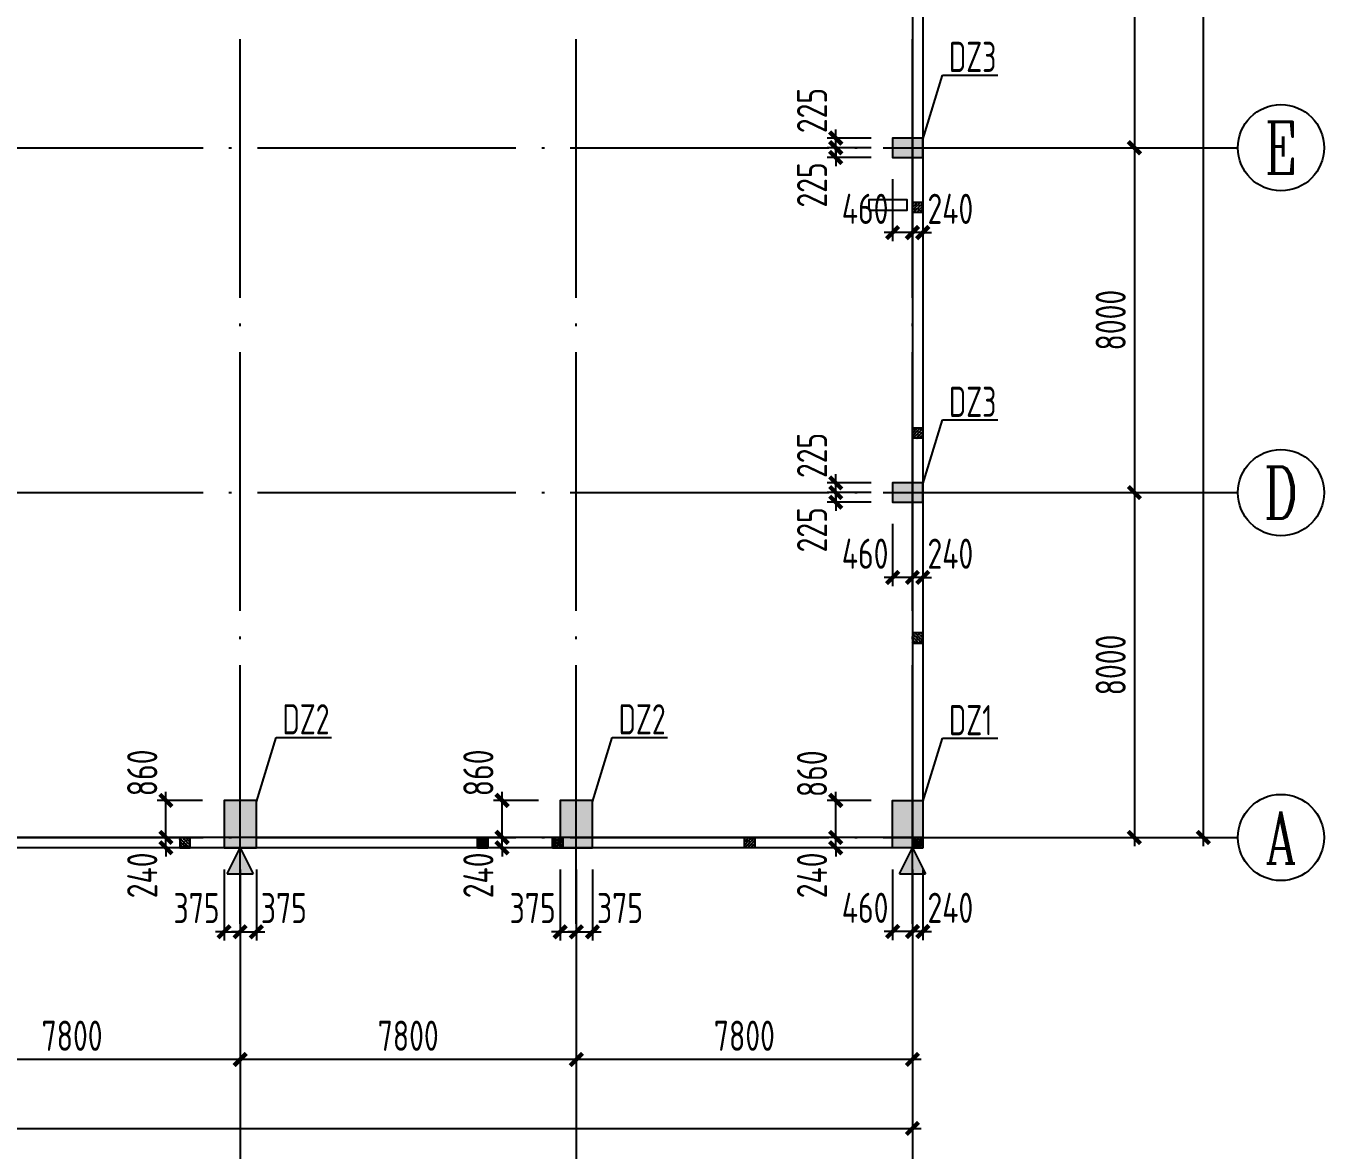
# Model space of a CAD drawing. Extents: x -2746917 to -971774, y -3334247 to -3250358.
# Drawn here: x -2234519 to -2219459, y -3308300 to -3295263 of the extents above; entities that cross this region are included whole.
import ezdxf
from ezdxf.enums import TextEntityAlignment as Align

# ---------------------------------------------------------------- set-up
doc = ezdxf.new("R2010")
doc.units = 0
doc.header["$LTSCALE"] = 1000
doc.header["$MEASUREMENT"] = 0
doc.header["$PDMODE"] = 35
doc.linetypes.add('DOTE', pattern=[2.42, 2, -0.2, 0.02, -0.2])
doc.layers.get('0').update_dxf_attribs({"linetype": 'CONTINUOUS'})
doc.layers.get('Defpoints').update_dxf_attribs({"linetype": 'CONTINUOUS'})
for name, color, linetype in [('AXIS', 253, 'DOTE'), ('BEAM_CON', 4, 'CONTINUOUS'), ('COLU', 7, 'CONTINUOUS'), ('DIM', 3, 'CONTINUOUS'), ('HATCH', 254, 'CONTINUOUS'), ('NUM', 7, 'CONTINUOUS'), ('TEXT', 7, 'CONTINUOUS')]:
    doc.layers.add(name, color=color, linetype=linetype)
doc.styles.add('TSSD_Axis', font='Complex.shx', dxfattribs={"width": 0.7, "bigfont": 'hztxt.shx'})
doc.styles.add('TSSD_Dimension', font='tssdeng.shx', dxfattribs={"width": 0.75, "bigfont": 'Hztxt.shx'})
doc.styles.add('TSSD_Rein', font='Tssdeng.shx', dxfattribs={"width": 0.75, "bigfont": 'hztxt.shx'})
doc.dimstyles.new('TSSD_200_100', dxfattribs={"dimtxt": 350, "dimasz": 100, "dimexe": 100, "dimexo": 250, "dimgap": 100, "dimtad": 1, "dimdec": 0, "dimlfac": 2, "dimzin": 0, "dimdsep": 46, "dimtxsty": 'TSSD_Dimension', "dimblk": 'ARCHTICK', "dimcen": 0, "dimdle": 100, "dimclrt": 7, "dimadec": 0, "dimazin": 0, "dimtfac": 1, "dimtdec": 0, "dimtix": 1, "dimtmove": 2, "dimatfit": 3, "dimfxl": 1, "dimtolj": 1, "dimtzin": 0, "dimarcsym": 0})

# ---------------------------------------------------------------- blocks, each defined once
blk = doc.blocks.new('_ArchTick')
at = {"color": 0, "const_width": 0.5}
blk.add_lwpolyline([(-0.71, -0.71), (0.71, 0.71)], dxfattribs=at)
blk = doc.blocks.new('*D1375')
at = {"layer": 'Defpoints', "color": 0, "ltscale": 1.5}
for p in [(-2232034, -3305675), (-2228134, -3305675), (-2232034, -3307250)]:
    blk.add_point(p, dxfattribs=at)
at = {"layer": 'DIM', "color": 0, "lineweight": -2, "ltscale": 1.5}
for p, q in [((-2232034, -3305925), (-2232034, -3307350)), ((-2228134, -3305925), (-2228134, -3307350)), ((-2228034, -3307250), (-2232134, -3307250))]:
    blk.add_line(p, q, dxfattribs=at)
at = {"layer": 'DIM', "color": 0, "lineweight": -2, "ltscale": 1.5, "xscale": 100, "yscale": 100, "zscale": 100, "rotation": 180}
blk.add_blockref('_ArchTick', (-2232034, -3307250), dxfattribs=at)
at = {"layer": 'DIM', "color": 0, "lineweight": -2, "ltscale": 1.5, "xscale": 100, "yscale": 100, "zscale": 100}
blk.add_blockref('_ArchTick', (-2228134, -3307250), dxfattribs=at)
at = {"layer": 'DIM', "color": 7, "ltscale": 1.5, "insert": (-2230084, -3306975), "char_height": 350, "attachment_point": 5, "style": 'TSSD_Dimension'}
blk.add_mtext('\\A1;7800', dxfattribs=at)
blk = doc.blocks.new('*D1376')
at = {"layer": 'Defpoints', "color": 0, "ltscale": 1.5}
for p in [(-2235934, -3305675), (-2232034, -3305675), (-2235934, -3307250)]:
    blk.add_point(p, dxfattribs=at)
at = {"layer": 'DIM', "color": 0, "lineweight": -2, "ltscale": 1.5}
for p, q in [((-2235934, -3305925), (-2235934, -3307350)), ((-2232034, -3305925), (-2232034, -3307350)), ((-2231934, -3307250), (-2236034, -3307250))]:
    blk.add_line(p, q, dxfattribs=at)
at = {"layer": 'DIM', "color": 0, "lineweight": -2, "ltscale": 1.5, "xscale": 100, "yscale": 100, "zscale": 100, "rotation": 180}
blk.add_blockref('_ArchTick', (-2235934, -3307250), dxfattribs=at)
at = {"layer": 'DIM', "color": 0, "lineweight": -2, "ltscale": 1.5, "xscale": 100, "yscale": 100, "zscale": 100}
blk.add_blockref('_ArchTick', (-2232034, -3307250), dxfattribs=at)
at = {"layer": 'DIM', "color": 7, "ltscale": 1.5, "insert": (-2233984, -3306975), "char_height": 350, "attachment_point": 5, "style": 'TSSD_Dimension'}
blk.add_mtext('\\A1;7800', dxfattribs=at)
blk = doc.blocks.new('*D1385')
at = {"layer": 'Defpoints', "color": 0, "ltscale": 1.5}
for p in [(-2267134, -3305675), (-2224234, -3305675), (-2224234, -3308050)]:
    blk.add_point(p, dxfattribs=at)
at = {"layer": 'DIM', "color": 0, "lineweight": -2, "ltscale": 1.5}
for p, q in [((-2267134, -3305925), (-2267134, -3308150)), ((-2224234, -3305925), (-2224234, -3308150)), ((-2267234, -3308050), (-2224134, -3308050))]:
    blk.add_line(p, q, dxfattribs=at)
at = {"layer": 'DIM', "color": 0, "lineweight": -2, "ltscale": 1.5, "xscale": 100, "yscale": 100, "zscale": 100, "rotation": 180}
blk.add_blockref('_ArchTick', (-2267134, -3308050), dxfattribs=at)
at = {"layer": 'DIM', "color": 0, "lineweight": -2, "ltscale": 1.5, "xscale": 100, "yscale": 100, "zscale": 100}
blk.add_blockref('_ArchTick', (-2224234, -3308050), dxfattribs=at)
at = {"layer": 'DIM', "color": 7, "ltscale": 1.5, "insert": (-2245684, -3307775), "char_height": 350, "attachment_point": 5, "style": 'TSSD_Dimension'}
blk.add_mtext('\\A1;85800', dxfattribs=at)
blk = doc.blocks.new('*D1408')
at = {"layer": 'Defpoints', "color": 0, "ltscale": 1.5}
for p in [(-2223234, -3292675), (-2223234, -3296675), (-2221659, -3296675)]:
    blk.add_point(p, dxfattribs=at)
at = {"layer": 'DIM', "color": 0, "lineweight": -2, "ltscale": 1.5}
for p, q in [((-2221659, -3292575), (-2221659, -3296775)), ((-2222984, -3292675), (-2221559, -3292675)), ((-2222984, -3296675), (-2221559, -3296675))]:
    blk.add_line(p, q, dxfattribs=at)
at = {"layer": 'DIM', "color": 0, "lineweight": -2, "ltscale": 1.5, "xscale": 100, "yscale": 100, "zscale": 100}
for p, rotation in [((-2221659, -3292675), 90), ((-2221659, -3296675), 270)]:
    blk.add_blockref('_ArchTick', p, dxfattribs=dict(at, rotation=rotation))
at = {"layer": 'DIM', "color": 7, "ltscale": 1.5, "insert": (-2221934, -3294675), "char_height": 350, "attachment_point": 5, "rotation": 90, "style": 'TSSD_Dimension'}
blk.add_mtext('\\A1;8000', dxfattribs=at)
blk = doc.blocks.new('*D1409')
at = {"layer": 'Defpoints', "color": 0, "ltscale": 1.5}
for p in [(-2223234, -3296675), (-2223234, -3300675), (-2221659, -3300675)]:
    blk.add_point(p, dxfattribs=at)
at = {"layer": 'DIM', "color": 0, "lineweight": -2, "ltscale": 1.5}
for p, q in [((-2222984, -3296675), (-2221559, -3296675)), ((-2221659, -3296575), (-2221659, -3300775)), ((-2222984, -3300675), (-2221559, -3300675))]:
    blk.add_line(p, q, dxfattribs=at)
at = {"layer": 'DIM', "color": 0, "lineweight": -2, "ltscale": 1.5, "xscale": 100, "yscale": 100, "zscale": 100}
for p, rotation in [((-2221659, -3296675), 90), ((-2221659, -3300675), 270)]:
    blk.add_blockref('_ArchTick', p, dxfattribs=dict(at, rotation=rotation))
at = {"layer": 'DIM', "color": 7, "ltscale": 1.5, "insert": (-2221934, -3298675), "char_height": 350, "attachment_point": 5, "rotation": 90, "style": 'TSSD_Dimension'}
blk.add_mtext('\\A1;8000', dxfattribs=at)
blk = doc.blocks.new('*D1410')
at = {"layer": 'Defpoints', "color": 0, "ltscale": 1.5}
for p in [(-2223234, -3300675), (-2223234, -3304675), (-2221659, -3304675)]:
    blk.add_point(p, dxfattribs=at)
at = {"layer": 'DIM', "color": 0, "lineweight": -2, "ltscale": 1.5}
for p, q in [((-2221659, -3300575), (-2221659, -3304775)), ((-2222984, -3300675), (-2221559, -3300675)), ((-2222984, -3304675), (-2221559, -3304675))]:
    blk.add_line(p, q, dxfattribs=at)
at = {"layer": 'DIM', "color": 0, "lineweight": -2, "ltscale": 1.5, "xscale": 100, "yscale": 100, "zscale": 100}
for p, rotation in [((-2221659, -3300675), 90), ((-2221659, -3304675), 270)]:
    blk.add_blockref('_ArchTick', p, dxfattribs=dict(at, rotation=rotation))
at = {"layer": 'DIM', "color": 7, "ltscale": 1.5, "insert": (-2221934, -3302675), "char_height": 350, "attachment_point": 5, "rotation": 90, "style": 'TSSD_Dimension'}
blk.add_mtext('\\A1;8000', dxfattribs=at)
blk = doc.blocks.new('*D1411')
at = {"layer": 'Defpoints', "color": 0, "ltscale": 1.5}
for p in [(-2223234, -3280675), (-2220859, -3280675), (-2223234, -3304675)]:
    blk.add_point(p, dxfattribs=at)
at = {"layer": 'DIM', "color": 0, "lineweight": -2, "ltscale": 1.5}
for p, q in [((-2220859, -3304775), (-2220859, -3280575)), ((-2222984, -3280675), (-2220759, -3280675)), ((-2222984, -3304675), (-2220759, -3304675))]:
    blk.add_line(p, q, dxfattribs=at)
at = {"layer": 'DIM', "color": 0, "lineweight": -2, "ltscale": 1.5, "xscale": 100, "yscale": 100, "zscale": 100}
for p, rotation in [((-2220859, -3280675), 90), ((-2220859, -3304675), 270)]:
    blk.add_blockref('_ArchTick', p, dxfattribs=dict(at, rotation=rotation))
at = {"layer": 'DIM', "color": 7, "ltscale": 1.5, "insert": (-2221134, -3292675), "char_height": 350, "attachment_point": 5, "rotation": 90, "style": 'TSSD_Dimension'}
blk.add_mtext('\\A1;48000', dxfattribs=at)
blk = doc.blocks.new('*D1412')
at = {"layer": 'Defpoints', "color": 0, "ltscale": 1.5}
for p in [(-2228134, -3305675), (-2224234, -3305675), (-2228134, -3307250)]:
    blk.add_point(p, dxfattribs=at)
at = {"layer": 'DIM', "color": 0, "lineweight": -2, "ltscale": 1.5}
for p, q in [((-2228134, -3305925), (-2228134, -3307350)), ((-2224234, -3305925), (-2224234, -3307350)), ((-2224134, -3307250), (-2228234, -3307250))]:
    blk.add_line(p, q, dxfattribs=at)
at = {"layer": 'DIM', "color": 0, "lineweight": -2, "ltscale": 1.5, "xscale": 100, "yscale": 100, "zscale": 100, "rotation": 180}
blk.add_blockref('_ArchTick', (-2228134, -3307250), dxfattribs=at)
at = {"layer": 'DIM', "color": 0, "lineweight": -2, "ltscale": 1.5, "xscale": 100, "yscale": 100, "zscale": 100}
blk.add_blockref('_ArchTick', (-2224234, -3307250), dxfattribs=at)
at = {"layer": 'DIM', "color": 7, "ltscale": 1.5, "insert": (-2226184, -3306975), "char_height": 350, "attachment_point": 5, "style": 'TSSD_Dimension'}
blk.add_mtext('\\A1;7800', dxfattribs=at)
blk = doc.blocks.new('*D1712')
at = {"layer": 'Defpoints', "color": 0, "ltscale": 1.5}
for p in [(-2232221, -3304795), (-2232034, -3304795), (-2232034, -3305769)]:
    blk.add_point(p, dxfattribs=at)
at = {"layer": 'DIM', "color": 0, "lineweight": -2, "ltscale": 1.5}
for p, q in [((-2232221, -3305045), (-2232221, -3305869)), ((-2232034, -3305045), (-2232034, -3305869)), ((-2232221, -3305769), (-2232321, -3305769)), ((-2232221, -3305769), (-2232034, -3305769)), ((-2232034, -3305769), (-2231934, -3305769))]:
    blk.add_line(p, q, dxfattribs=at)
at = {"layer": 'DIM', "color": 0, "lineweight": -2, "ltscale": 1.5, "xscale": 100, "yscale": 100, "zscale": 100}
blk.add_blockref('_ArchTick', (-2232221, -3305769), dxfattribs=at)
at = {"layer": 'DIM', "color": 0, "lineweight": -2, "ltscale": 1.5, "xscale": 100, "yscale": 100, "zscale": 100, "rotation": 180}
blk.add_blockref('_ArchTick', (-2232034, -3305769), dxfattribs=at)
at = {"layer": 'DIM', "color": 7, "ltscale": 1.5, "insert": (-2232540, -3305494), "char_height": 350, "attachment_point": 5, "style": 'TSSD_Dimension'}
blk.add_mtext('\\A1;375', dxfattribs=at)
blk = doc.blocks.new('*D1713')
at = {"layer": 'Defpoints', "color": 0, "ltscale": 1.5}
for p in [(-2232034, -3304795), (-2231846, -3304795), (-2231846, -3305769)]:
    blk.add_point(p, dxfattribs=at)
at = {"layer": 'DIM', "color": 0, "lineweight": -2, "ltscale": 1.5}
for p, q in [((-2232034, -3305045), (-2232034, -3305869)), ((-2231846, -3305045), (-2231846, -3305869)), ((-2232034, -3305769), (-2232134, -3305769)), ((-2232034, -3305769), (-2231846, -3305769)), ((-2231846, -3305769), (-2231746, -3305769))]:
    blk.add_line(p, q, dxfattribs=at)
at = {"layer": 'DIM', "color": 0, "lineweight": -2, "ltscale": 1.5, "xscale": 100, "yscale": 100, "zscale": 100}
blk.add_blockref('_ArchTick', (-2232034, -3305769), dxfattribs=at)
at = {"layer": 'DIM', "color": 0, "lineweight": -2, "ltscale": 1.5, "xscale": 100, "yscale": 100, "zscale": 100, "rotation": 180}
blk.add_blockref('_ArchTick', (-2231846, -3305769), dxfattribs=at)
at = {"layer": 'DIM', "color": 7, "ltscale": 1.5, "insert": (-2231527, -3305494), "char_height": 350, "attachment_point": 5, "style": 'TSSD_Dimension'}
blk.add_mtext('\\A1;375', dxfattribs=at)
blk = doc.blocks.new('*D1714')
at = {"layer": 'Defpoints', "color": 0, "ltscale": 1.5}
for p in [(-2232895, -3304675), (-2232221, -3304675), (-2232221, -3304795)]:
    blk.add_point(p, dxfattribs=at)
at = {"layer": 'DIM', "color": 0, "lineweight": -2, "ltscale": 1.5}
for p, q in [((-2232471, -3304675), (-2232995, -3304675)), ((-2232895, -3304675), (-2232895, -3304575)), ((-2232895, -3304795), (-2232895, -3304675)), ((-2232471, -3304795), (-2232995, -3304795)), ((-2232895, -3304795), (-2232895, -3304895))]:
    blk.add_line(p, q, dxfattribs=at)
at = {"layer": 'DIM', "color": 0, "lineweight": -2, "ltscale": 1.5, "xscale": 100, "yscale": 100, "zscale": 100}
for p, rotation in [((-2232895, -3304675), 270), ((-2232895, -3304795), 90)]:
    blk.add_blockref('_ArchTick', p, dxfattribs=dict(at, rotation=rotation))
at = {"layer": 'DIM', "color": 7, "ltscale": 1.5, "insert": (-2233170, -3305115), "char_height": 350, "attachment_point": 5, "rotation": 90, "style": 'TSSD_Dimension'}
blk.add_mtext('\\A1;240', dxfattribs=at)
blk = doc.blocks.new('*D1715')
at = {"layer": 'Defpoints', "color": 0, "ltscale": 1.5}
for p in [(-2232895, -3304245), (-2232221, -3304245), (-2232221, -3304675)]:
    blk.add_point(p, dxfattribs=at)
at = {"layer": 'DIM', "color": 0, "lineweight": -2, "ltscale": 1.5}
for p, q in [((-2232895, -3304775), (-2232895, -3304145)), ((-2232471, -3304245), (-2232995, -3304245)), ((-2232471, -3304675), (-2232995, -3304675))]:
    blk.add_line(p, q, dxfattribs=at)
at = {"layer": 'DIM', "color": 0, "lineweight": -2, "ltscale": 1.5, "xscale": 100, "yscale": 100, "zscale": 100}
for p, rotation in [((-2232895, -3304245), 90), ((-2232895, -3304675), 270)]:
    blk.add_blockref('_ArchTick', p, dxfattribs=dict(at, rotation=rotation))
at = {"layer": 'DIM', "color": 7, "ltscale": 1.5, "insert": (-2233170, -3303926), "char_height": 350, "attachment_point": 5, "rotation": 90, "style": 'TSSD_Dimension'}
blk.add_mtext('\\A1;860', dxfattribs=at)
blk = doc.blocks.new('*D1722')
at = {"layer": 'Defpoints', "color": 0, "ltscale": 1.5}
for p in [(-2228321, -3304795), (-2228134, -3304795), (-2228134, -3305769)]:
    blk.add_point(p, dxfattribs=at)
at = {"layer": 'DIM', "color": 0, "lineweight": -2, "ltscale": 1.5}
for p, q in [((-2228321, -3305045), (-2228321, -3305869)), ((-2228134, -3305045), (-2228134, -3305869)), ((-2228321, -3305769), (-2228421, -3305769)), ((-2228321, -3305769), (-2228134, -3305769)), ((-2228134, -3305769), (-2228034, -3305769))]:
    blk.add_line(p, q, dxfattribs=at)
at = {"layer": 'DIM', "color": 0, "lineweight": -2, "ltscale": 1.5, "xscale": 100, "yscale": 100, "zscale": 100}
blk.add_blockref('_ArchTick', (-2228321, -3305769), dxfattribs=at)
at = {"layer": 'DIM', "color": 0, "lineweight": -2, "ltscale": 1.5, "xscale": 100, "yscale": 100, "zscale": 100, "rotation": 180}
blk.add_blockref('_ArchTick', (-2228134, -3305769), dxfattribs=at)
at = {"layer": 'DIM', "color": 7, "ltscale": 1.5, "insert": (-2228640, -3305494), "char_height": 350, "attachment_point": 5, "style": 'TSSD_Dimension'}
blk.add_mtext('\\A1;375', dxfattribs=at)
blk = doc.blocks.new('*D1723')
at = {"layer": 'Defpoints', "color": 0, "ltscale": 1.5}
for p in [(-2228134, -3304795), (-2227946, -3304795), (-2227946, -3305769)]:
    blk.add_point(p, dxfattribs=at)
at = {"layer": 'DIM', "color": 0, "lineweight": -2, "ltscale": 1.5}
for p, q in [((-2228134, -3305045), (-2228134, -3305869)), ((-2227946, -3305045), (-2227946, -3305869)), ((-2228134, -3305769), (-2228234, -3305769)), ((-2228134, -3305769), (-2227946, -3305769)), ((-2227946, -3305769), (-2227846, -3305769))]:
    blk.add_line(p, q, dxfattribs=at)
at = {"layer": 'DIM', "color": 0, "lineweight": -2, "ltscale": 1.5, "xscale": 100, "yscale": 100, "zscale": 100}
blk.add_blockref('_ArchTick', (-2228134, -3305769), dxfattribs=at)
at = {"layer": 'DIM', "color": 0, "lineweight": -2, "ltscale": 1.5, "xscale": 100, "yscale": 100, "zscale": 100, "rotation": 180}
blk.add_blockref('_ArchTick', (-2227946, -3305769), dxfattribs=at)
at = {"layer": 'DIM', "color": 7, "ltscale": 1.5, "insert": (-2227627, -3305494), "char_height": 350, "attachment_point": 5, "style": 'TSSD_Dimension'}
blk.add_mtext('\\A1;375', dxfattribs=at)
blk = doc.blocks.new('*D1724')
at = {"layer": 'Defpoints', "color": 0, "ltscale": 1.5}
for p in [(-2228995, -3304675), (-2228321, -3304675), (-2228321, -3304795)]:
    blk.add_point(p, dxfattribs=at)
at = {"layer": 'DIM', "color": 0, "lineweight": -2, "ltscale": 1.5}
for p, q in [((-2228571, -3304675), (-2229095, -3304675)), ((-2228995, -3304675), (-2228995, -3304575)), ((-2228995, -3304795), (-2228995, -3304675)), ((-2228571, -3304795), (-2229095, -3304795)), ((-2228995, -3304795), (-2228995, -3304895))]:
    blk.add_line(p, q, dxfattribs=at)
at = {"layer": 'DIM', "color": 0, "lineweight": -2, "ltscale": 1.5, "xscale": 100, "yscale": 100, "zscale": 100}
for p, rotation in [((-2228995, -3304675), 270), ((-2228995, -3304795), 90)]:
    blk.add_blockref('_ArchTick', p, dxfattribs=dict(at, rotation=rotation))
at = {"layer": 'DIM', "color": 7, "ltscale": 1.5, "insert": (-2229270, -3305115), "char_height": 350, "attachment_point": 5, "rotation": 90, "style": 'TSSD_Dimension'}
blk.add_mtext('\\A1;240', dxfattribs=at)
blk = doc.blocks.new('*D1725')
at = {"layer": 'Defpoints', "color": 0, "ltscale": 1.5}
for p in [(-2228995, -3304245), (-2228321, -3304245), (-2228321, -3304675)]:
    blk.add_point(p, dxfattribs=at)
at = {"layer": 'DIM', "color": 0, "lineweight": -2, "ltscale": 1.5}
for p, q in [((-2228995, -3304775), (-2228995, -3304145)), ((-2228571, -3304245), (-2229095, -3304245)), ((-2228571, -3304675), (-2229095, -3304675))]:
    blk.add_line(p, q, dxfattribs=at)
at = {"layer": 'DIM', "color": 0, "lineweight": -2, "ltscale": 1.5, "xscale": 100, "yscale": 100, "zscale": 100}
for p, rotation in [((-2228995, -3304245), 90), ((-2228995, -3304675), 270)]:
    blk.add_blockref('_ArchTick', p, dxfattribs=dict(at, rotation=rotation))
at = {"layer": 'DIM', "color": 7, "ltscale": 1.5, "insert": (-2229270, -3303926), "char_height": 350, "attachment_point": 5, "rotation": 90, "style": 'TSSD_Dimension'}
blk.add_mtext('\\A1;860', dxfattribs=at)
blk = doc.blocks.new('*D1726')
at = {"layer": 'Defpoints', "color": 0, "ltscale": 1.5}
for p in [(-2224234, -3304795), (-2224114, -3304795), (-2224234, -3305766)]:
    blk.add_point(p, dxfattribs=at)
at = {"layer": 'DIM', "color": 0, "lineweight": -2, "ltscale": 1.5}
for p, q in [((-2224234, -3305045), (-2224234, -3305866)), ((-2224114, -3305045), (-2224114, -3305866)), ((-2224234, -3305766), (-2224334, -3305766)), ((-2224114, -3305766), (-2224234, -3305766)), ((-2224114, -3305766), (-2224014, -3305766))]:
    blk.add_line(p, q, dxfattribs=at)
at = {"layer": 'DIM', "color": 0, "lineweight": -2, "ltscale": 1.5, "xscale": 100, "yscale": 100, "zscale": 100}
blk.add_blockref('_ArchTick', (-2224234, -3305766), dxfattribs=at)
at = {"layer": 'DIM', "color": 0, "lineweight": -2, "ltscale": 1.5, "xscale": 100, "yscale": 100, "zscale": 100, "rotation": 180}
blk.add_blockref('_ArchTick', (-2224114, -3305766), dxfattribs=at)
at = {"layer": 'DIM', "color": 7, "ltscale": 1.5, "insert": (-2223794, -3305491), "char_height": 350, "attachment_point": 5, "style": 'TSSD_Dimension'}
blk.add_mtext('\\A1;240', dxfattribs=at)
blk = doc.blocks.new('*D1727')
at = {"layer": 'Defpoints', "color": 0, "ltscale": 1.5}
for p in [(-2224464, -3304795), (-2224234, -3304795), (-2224464, -3305766)]:
    blk.add_point(p, dxfattribs=at)
at = {"layer": 'DIM', "color": 0, "lineweight": -2, "ltscale": 1.5}
for p, q in [((-2224464, -3305045), (-2224464, -3305866)), ((-2224234, -3305045), (-2224234, -3305866)), ((-2224134, -3305766), (-2224564, -3305766))]:
    blk.add_line(p, q, dxfattribs=at)
at = {"layer": 'DIM', "color": 0, "lineweight": -2, "ltscale": 1.5, "xscale": 100, "yscale": 100, "zscale": 100, "rotation": 180}
blk.add_blockref('_ArchTick', (-2224464, -3305766), dxfattribs=at)
at = {"layer": 'DIM', "color": 0, "lineweight": -2, "ltscale": 1.5, "xscale": 100, "yscale": 100, "zscale": 100}
blk.add_blockref('_ArchTick', (-2224234, -3305766), dxfattribs=at)
at = {"layer": 'DIM', "color": 7, "ltscale": 1.5, "insert": (-2224783, -3305491), "char_height": 350, "attachment_point": 5, "style": 'TSSD_Dimension'}
blk.add_mtext('\\A1;460', dxfattribs=at)
blk = doc.blocks.new('*D1728')
at = {"layer": 'Defpoints', "color": 0, "ltscale": 1.5}
for p in [(-2225124, -3304675), (-2224464, -3304675), (-2224464, -3304795)]:
    blk.add_point(p, dxfattribs=at)
at = {"layer": 'DIM', "color": 0, "lineweight": -2, "ltscale": 1.5}
for p, q in [((-2224714, -3304675), (-2225224, -3304675)), ((-2225124, -3304675), (-2225124, -3304575)), ((-2225124, -3304795), (-2225124, -3304675)), ((-2224714, -3304795), (-2225224, -3304795)), ((-2225124, -3304795), (-2225124, -3304895))]:
    blk.add_line(p, q, dxfattribs=at)
at = {"layer": 'DIM', "color": 0, "lineweight": -2, "ltscale": 1.5, "xscale": 100, "yscale": 100, "zscale": 100}
for p, rotation in [((-2225124, -3304675), 270), ((-2225124, -3304795), 90)]:
    blk.add_blockref('_ArchTick', p, dxfattribs=dict(at, rotation=rotation))
at = {"layer": 'DIM', "color": 7, "ltscale": 1.5, "insert": (-2225399, -3305115), "char_height": 350, "attachment_point": 5, "rotation": 90, "style": 'TSSD_Dimension'}
blk.add_mtext('\\A1;240', dxfattribs=at)
blk = doc.blocks.new('*D1729')
at = {"layer": 'Defpoints', "color": 0, "ltscale": 1.5}
for p in [(-2225124, -3304245), (-2224464, -3304245), (-2224464, -3304675)]:
    blk.add_point(p, dxfattribs=at)
at = {"layer": 'DIM', "color": 0, "lineweight": -2, "ltscale": 1.5}
for p, q in [((-2225124, -3304775), (-2225124, -3304145)), ((-2224714, -3304245), (-2225224, -3304245)), ((-2224714, -3304675), (-2225224, -3304675))]:
    blk.add_line(p, q, dxfattribs=at)
at = {"layer": 'DIM', "color": 0, "lineweight": -2, "ltscale": 1.5, "xscale": 100, "yscale": 100, "zscale": 100}
for p, rotation in [((-2225124, -3304245), 90), ((-2225124, -3304675), 270)]:
    blk.add_blockref('_ArchTick', p, dxfattribs=dict(at, rotation=rotation))
at = {"layer": 'DIM', "color": 7, "ltscale": 1.5, "insert": (-2225399, -3303936), "char_height": 350, "attachment_point": 5, "rotation": 90, "style": 'TSSD_Dimension'}
blk.add_mtext('\\A1;860', dxfattribs=at)
blk = doc.blocks.new('*D1730')
at = {"layer": 'Defpoints', "color": 0, "ltscale": 1.5}
for p in [(-2225124, -3300675), (-2224464, -3300675), (-2224464, -3300788)]:
    blk.add_point(p, dxfattribs=at)
at = {"layer": 'DIM', "color": 0, "lineweight": -2, "ltscale": 1.5}
for p, q in [((-2225124, -3300675), (-2225124, -3300575)), ((-2224714, -3300675), (-2225224, -3300675)), ((-2225124, -3300788), (-2225124, -3300675)), ((-2224714, -3300788), (-2225224, -3300788)), ((-2225124, -3300788), (-2225124, -3300888))]:
    blk.add_line(p, q, dxfattribs=at)
at = {"layer": 'DIM', "color": 0, "lineweight": -2, "ltscale": 1.5, "xscale": 100, "yscale": 100, "zscale": 100}
for p, rotation in [((-2225124, -3300675), 270), ((-2225124, -3300788), 90)]:
    blk.add_blockref('_ArchTick', p, dxfattribs=dict(at, rotation=rotation))
at = {"layer": 'DIM', "color": 7, "ltscale": 1.5, "insert": (-2225399, -3301107), "char_height": 350, "attachment_point": 5, "rotation": 90, "style": 'TSSD_Dimension'}
blk.add_mtext('\\A1;225', dxfattribs=at)
blk = doc.blocks.new('*D1731')
at = {"layer": 'Defpoints', "color": 0, "ltscale": 1.5}
for p in [(-2225124, -3300563), (-2224464, -3300563), (-2224464, -3300675)]:
    blk.add_point(p, dxfattribs=at)
at = {"layer": 'DIM', "color": 0, "lineweight": -2, "ltscale": 1.5}
for p, q in [((-2225124, -3300563), (-2225124, -3300463)), ((-2224714, -3300563), (-2225224, -3300563)), ((-2225124, -3300675), (-2225124, -3300563)), ((-2224714, -3300675), (-2225224, -3300675)), ((-2225124, -3300675), (-2225124, -3300775))]:
    blk.add_line(p, q, dxfattribs=at)
at = {"layer": 'DIM', "color": 0, "lineweight": -2, "ltscale": 1.5, "xscale": 100, "yscale": 100, "zscale": 100}
for p, rotation in [((-2225124, -3300563), 270), ((-2225124, -3300675), 90)]:
    blk.add_blockref('_ArchTick', p, dxfattribs=dict(at, rotation=rotation))
at = {"layer": 'DIM', "color": 7, "ltscale": 1.5, "insert": (-2225399, -3300244), "char_height": 350, "attachment_point": 5, "rotation": 90, "style": 'TSSD_Dimension'}
blk.add_mtext('\\A1;225', dxfattribs=at)
blk = doc.blocks.new('*D1732')
at = {"layer": 'Defpoints', "color": 0, "ltscale": 1.5}
for p in [(-2224234, -3300788), (-2224114, -3300788), (-2224234, -3301659)]:
    blk.add_point(p, dxfattribs=at)
at = {"layer": 'DIM', "color": 0, "lineweight": -2, "ltscale": 1.5}
for p, q in [((-2224234, -3301038), (-2224234, -3301759)), ((-2224114, -3301038), (-2224114, -3301759)), ((-2224234, -3301659), (-2224334, -3301659)), ((-2224114, -3301659), (-2224234, -3301659)), ((-2224114, -3301659), (-2224014, -3301659))]:
    blk.add_line(p, q, dxfattribs=at)
at = {"layer": 'DIM', "color": 0, "lineweight": -2, "ltscale": 1.5, "xscale": 100, "yscale": 100, "zscale": 100}
blk.add_blockref('_ArchTick', (-2224234, -3301659), dxfattribs=at)
at = {"layer": 'DIM', "color": 0, "lineweight": -2, "ltscale": 1.5, "xscale": 100, "yscale": 100, "zscale": 100, "rotation": 180}
blk.add_blockref('_ArchTick', (-2224114, -3301659), dxfattribs=at)
at = {"layer": 'DIM', "color": 7, "ltscale": 1.5, "insert": (-2223794, -3301384), "char_height": 350, "attachment_point": 5, "style": 'TSSD_Dimension'}
blk.add_mtext('\\A1;240', dxfattribs=at)
blk = doc.blocks.new('*D1733')
at = {"layer": 'Defpoints', "color": 0, "ltscale": 1.5}
for p in [(-2224464, -3300788), (-2224234, -3300788), (-2224464, -3301659)]:
    blk.add_point(p, dxfattribs=at)
at = {"layer": 'DIM', "color": 0, "lineweight": -2, "ltscale": 1.5}
for p, q in [((-2224464, -3301038), (-2224464, -3301759)), ((-2224234, -3301038), (-2224234, -3301759)), ((-2224134, -3301659), (-2224564, -3301659))]:
    blk.add_line(p, q, dxfattribs=at)
at = {"layer": 'DIM', "color": 0, "lineweight": -2, "ltscale": 1.5, "xscale": 100, "yscale": 100, "zscale": 100, "rotation": 180}
blk.add_blockref('_ArchTick', (-2224464, -3301659), dxfattribs=at)
at = {"layer": 'DIM', "color": 0, "lineweight": -2, "ltscale": 1.5, "xscale": 100, "yscale": 100, "zscale": 100}
blk.add_blockref('_ArchTick', (-2224234, -3301659), dxfattribs=at)
at = {"layer": 'DIM', "color": 7, "ltscale": 1.5, "insert": (-2224783, -3301384), "char_height": 350, "attachment_point": 5, "style": 'TSSD_Dimension'}
blk.add_mtext('\\A1;460', dxfattribs=at)
blk = doc.blocks.new('*D1734')
at = {"layer": 'Defpoints', "color": 0, "ltscale": 1.5}
for p in [(-2225124, -3296675), (-2224464, -3296675), (-2224464, -3296788)]:
    blk.add_point(p, dxfattribs=at)
at = {"layer": 'DIM', "color": 0, "lineweight": -2, "ltscale": 1.5}
for p, q in [((-2224714, -3296675), (-2225224, -3296675)), ((-2225124, -3296675), (-2225124, -3296575)), ((-2225124, -3296788), (-2225124, -3296675)), ((-2224714, -3296788), (-2225224, -3296788)), ((-2225124, -3296788), (-2225124, -3296888))]:
    blk.add_line(p, q, dxfattribs=at)
at = {"layer": 'DIM', "color": 0, "lineweight": -2, "ltscale": 1.5, "xscale": 100, "yscale": 100, "zscale": 100}
for p, rotation in [((-2225124, -3296675), 270), ((-2225124, -3296788), 90)]:
    blk.add_blockref('_ArchTick', p, dxfattribs=dict(at, rotation=rotation))
at = {"layer": 'DIM', "color": 7, "ltscale": 1.5, "insert": (-2225399, -3297107), "char_height": 350, "attachment_point": 5, "rotation": 90, "style": 'TSSD_Dimension'}
blk.add_mtext('\\A1;225', dxfattribs=at)
blk = doc.blocks.new('*D1735')
at = {"layer": 'Defpoints', "color": 0, "ltscale": 1.5}
for p in [(-2225124, -3296563), (-2224464, -3296563), (-2224464, -3296675)]:
    blk.add_point(p, dxfattribs=at)
at = {"layer": 'DIM', "color": 0, "lineweight": -2, "ltscale": 1.5}
for p, q in [((-2225124, -3296563), (-2225124, -3296463)), ((-2224714, -3296563), (-2225224, -3296563)), ((-2224714, -3296675), (-2225224, -3296675)), ((-2225124, -3296675), (-2225124, -3296563)), ((-2225124, -3296675), (-2225124, -3296775))]:
    blk.add_line(p, q, dxfattribs=at)
at = {"layer": 'DIM', "color": 0, "lineweight": -2, "ltscale": 1.5, "xscale": 100, "yscale": 100, "zscale": 100}
for p, rotation in [((-2225124, -3296563), 270), ((-2225124, -3296675), 90)]:
    blk.add_blockref('_ArchTick', p, dxfattribs=dict(at, rotation=rotation))
at = {"layer": 'DIM', "color": 7, "ltscale": 1.5, "insert": (-2225399, -3296244), "char_height": 350, "attachment_point": 5, "rotation": 90, "style": 'TSSD_Dimension'}
blk.add_mtext('\\A1;225', dxfattribs=at)
blk = doc.blocks.new('*D1736')
at = {"layer": 'Defpoints', "color": 0, "ltscale": 1.5}
for p in [(-2224234, -3296788), (-2224114, -3296788), (-2224234, -3297659)]:
    blk.add_point(p, dxfattribs=at)
at = {"layer": 'DIM', "color": 0, "lineweight": -2, "ltscale": 1.5}
for p, q in [((-2224234, -3297038), (-2224234, -3297759)), ((-2224114, -3297038), (-2224114, -3297759)), ((-2224234, -3297659), (-2224334, -3297659)), ((-2224114, -3297659), (-2224234, -3297659)), ((-2224114, -3297659), (-2224014, -3297659))]:
    blk.add_line(p, q, dxfattribs=at)
at = {"layer": 'DIM', "color": 0, "lineweight": -2, "ltscale": 1.5, "xscale": 100, "yscale": 100, "zscale": 100}
blk.add_blockref('_ArchTick', (-2224234, -3297659), dxfattribs=at)
at = {"layer": 'DIM', "color": 0, "lineweight": -2, "ltscale": 1.5, "xscale": 100, "yscale": 100, "zscale": 100, "rotation": 180}
blk.add_blockref('_ArchTick', (-2224114, -3297659), dxfattribs=at)
at = {"layer": 'DIM', "color": 7, "ltscale": 1.5, "insert": (-2223794, -3297384), "char_height": 350, "attachment_point": 5, "style": 'TSSD_Dimension'}
blk.add_mtext('\\A1;240', dxfattribs=at)
blk = doc.blocks.new('*D1737')
at = {"layer": 'Defpoints', "color": 0, "ltscale": 1.5}
for p in [(-2224464, -3296788), (-2224234, -3296788), (-2224464, -3297659)]:
    blk.add_point(p, dxfattribs=at)
at = {"layer": 'DIM', "color": 0, "lineweight": -2, "ltscale": 1.5}
for p, q in [((-2224464, -3297038), (-2224464, -3297759)), ((-2224234, -3297038), (-2224234, -3297759)), ((-2224134, -3297659), (-2224564, -3297659))]:
    blk.add_line(p, q, dxfattribs=at)
at = {"layer": 'DIM', "color": 0, "lineweight": -2, "ltscale": 1.5, "xscale": 100, "yscale": 100, "zscale": 100, "rotation": 180}
blk.add_blockref('_ArchTick', (-2224464, -3297659), dxfattribs=at)
at = {"layer": 'DIM', "color": 0, "lineweight": -2, "ltscale": 1.5, "xscale": 100, "yscale": 100, "zscale": 100}
blk.add_blockref('_ArchTick', (-2224234, -3297659), dxfattribs=at)
at = {"layer": 'DIM', "color": 7, "ltscale": 1.5, "insert": (-2224783, -3297384), "char_height": 350, "attachment_point": 5, "style": 'TSSD_Dimension'}
blk.add_mtext('\\A1;460', dxfattribs=at)
blk = doc.blocks.new('ts_axno')
at = {"color": 0, "linetype": 'ByBlock', "lineweight": -2}
blk.add_circle((0, 0), 0.5, dxfattribs=at)
at = {"color": 0, "linetype": 'ByBlock', "lineweight": -2, "style": 'TSSD_Axis', "width": 0.7}
blk.add_attdef('A', text='', height=0.6, dxfattribs=at).set_placement((0, 0), align=Align.MIDDLE_CENTER)
blk = doc.blocks.new('A$C6DF15AF1')
at = {"layer": 'HATCH', "ltscale": 1.5}
h = blk.add_hatch(dxfattribs=at)
h.set_pattern_fill('ARMORED', color=256, scale=5, style=0)
h.set_pattern_definition([(50, (2166309.23, 3282061.71), (35.86300913, -3.13760675), [3.75, -41.25]), (355, (2166309.23, 3282061.71), (-6.93756668, 37.6096067), [3, -33]), (100.4514, (2166312.218, 3282061.447), (28.9254691, 34.4719771), [3.1870095, -35.0571056]), (46.1842, (2166309.23, 3282071.71), (53.36205243, -8.2759507), [5.625, -61.875]), (96.6356, (2166313.676, 3282071.02), (46.7331353, 48.70589355), [4.7805144, -52.58565]), (351.1842, (2166309.23, 3282071.71), (46.73309726, 48.70593005), [4.5, -49.5]), (21, (2166314.23, 3282069.21), (29.8453526, -20.13094453), [3.75, -41.25]), (326, (2166314.23, 3282069.21), (12.1657666, 36.25750225), [3, -33]), (71.4514, (2166316.717, 3282067.53), (42.01113143, 16.12652484), [3.1870095, -35.0571056]), (37.5, (2166309.23, 3282061.709), (0.607992766, 16.64469269), [0, -32.6, 0, -33.5, 0, -33.125]), (7.5, (2166309.23, 3282061.709), (13.15347687, 19.720585594), [0, -19.1, 0, -31.85, 0, -12.625]), (327.5, (2166298.08, 3282061.709), (26.69112181, -1.127743587), [0, -12.5, 0, -39, 0, -51.75]), (317.5, (2166293.08, 3282061.71), (29.15930847, 5.00524912), [0, -16.25, 0, -25.9, 0, -36.75]), (45, (2166309.23, 3282061.71), (-17.67766953, 17.67766953), [])])
h.paths.add_polyline_path([(0, 120), (120, 120), (120, 0), (0, 0)])
at = {"layer": 'COLU'}
blk.add_lwpolyline([(0, 120), (120, 120), (120, 0), (0, 0)], close=True, dxfattribs=at)
blk = doc.blocks.new('A$C72AE6952')
at = {"layer": 'DIM', "ltscale": 1.5}
blk.add_hatch(color=2, dxfattribs=at).paths.add_polyline_path([(105, -28), (-195, 122), (-195, -178)])
at = {"layer": 'DIM', "color": 2, "ltscale": 1.5}
for p, q in [((-195, 122), (-195, -178)), ((-195, 122), (105, -28)), ((105, -28), (-195, -178))]:
    blk.add_line(p, q, dxfattribs=at)

msp = doc.modelspace()

# ---------------------------------------------------------------- hatches: boundary and pattern name
at = {"layer": 'COLU', "ltscale": 1.5}
h = msp.add_hatch(color=256, dxfattribs=at)
h.paths.add_polyline_path([(-2224113.71, -3284562.84), (-2224463.71, -3284562.84), (-2224463.71, -3284787.84), (-2224113.71, -3284787.84)])
h.paths.add_polyline_path([(-2224113.71, -3288562.84), (-2224463.71, -3288562.84), (-2224463.71, -3288787.84), (-2224113.71, -3288787.84)])
h.paths.add_polyline_path([(-2224113.71, -3296562.84), (-2224463.71, -3296562.84), (-2224463.71, -3296787.84), (-2224113.71, -3296787.84)])
h.paths.add_polyline_path([(-2228321.21, -3304795.34), (-2227946.21, -3304795.34), (-2227946.21, -3304245.34), (-2228321.21, -3304245.34)])
h.paths.add_polyline_path([(-2228296.21, -3292425.34), (-2227971.21, -3292425.34), (-2227971.21, -3292925.34), (-2228296.21, -3292925.34)])
h.paths.add_polyline_path([(-2228321.21, -3280555.34), (-2227946.21, -3280555.34), (-2227946.21, -3281105.34), (-2228321.21, -3281105.34)])
h.paths.add_polyline_path([(-2232221.21, -3304795.34), (-2231846.21, -3304795.34), (-2231846.21, -3304245.34), (-2232221.21, -3304245.34)])
h.paths.add_polyline_path([(-2232196.21, -3292425.34), (-2231871.21, -3292425.34), (-2231871.21, -3292925.34), (-2232196.21, -3292925.34)])
h.paths.add_polyline_path([(-2232221.21, -3280555.34), (-2231846.21, -3280555.34), (-2231846.21, -3281105.34), (-2232221.21, -3281105.34)])
h.paths.add_polyline_path([(-2236121.21, -3304795.34), (-2235746.21, -3304795.34), (-2235746.21, -3304245.34), (-2236121.21, -3304245.34)])
h.paths.add_polyline_path([(-2236096.21, -3292425.34), (-2235771.21, -3292425.34), (-2235771.21, -3292925.34), (-2236096.21, -3292925.34)])
h.paths.add_polyline_path([(-2236121.21, -3280555.34), (-2235746.21, -3280555.34), (-2235746.21, -3281105.34), (-2236121.21, -3281105.34)])
h.paths.add_polyline_path([(-2240021.21, -3304795.34), (-2239646.21, -3304795.34), (-2239646.21, -3304245.34), (-2240021.21, -3304245.34)])
h.paths.add_polyline_path([(-2239996.21, -3292425.34), (-2239671.21, -3292425.34), (-2239671.21, -3292925.34), (-2239996.21, -3292925.34)])
h.paths.add_polyline_path([(-2240021.21, -3280555.34), (-2239646.21, -3280555.34), (-2239646.21, -3281105.34), (-2240021.21, -3281105.34)])
h.paths.add_polyline_path([(-2243921.21, -3304795.34), (-2243546.21, -3304795.34), (-2243546.21, -3304245.34), (-2243921.21, -3304245.34)])
h.paths.add_polyline_path([(-2243896.21, -3292425.34), (-2243571.21, -3292425.34), (-2243571.21, -3292925.34), (-2243896.21, -3292925.34)])
h.paths.add_polyline_path([(-2243921.21, -3280555.34), (-2243546.21, -3280555.34), (-2243546.21, -3281105.34), (-2243921.21, -3281105.34)])
h.paths.add_polyline_path([(-2247821.21, -3304795.34), (-2247446.21, -3304795.34), (-2247446.21, -3304245.34), (-2247821.21, -3304245.34)])
h.paths.add_polyline_path([(-2247796.21, -3292425.34), (-2247471.21, -3292425.34), (-2247471.21, -3292925.34), (-2247796.21, -3292925.34)])
h.paths.add_polyline_path([(-2247821.21, -3280555.34), (-2247446.21, -3280555.34), (-2247446.21, -3281105.34), (-2247821.21, -3281105.34)])
h.paths.add_polyline_path([(-2251721.21, -3304795.34), (-2251346.21, -3304795.34), (-2251346.21, -3304245.34), (-2251721.21, -3304245.34)])
h.paths.add_polyline_path([(-2251696.21, -3292425.34), (-2251371.21, -3292425.34), (-2251371.21, -3292925.34), (-2251696.21, -3292925.34)])
h.paths.add_polyline_path([(-2251721.21, -3280555.34), (-2251346.21, -3280555.34), (-2251346.21, -3281105.34), (-2251721.21, -3281105.34)])
h.paths.add_polyline_path([(-2255621.21, -3304795.34), (-2255246.21, -3304795.34), (-2255246.21, -3304245.34), (-2255621.21, -3304245.34)])
h.paths.add_polyline_path([(-2255596.21, -3292425.34), (-2255271.21, -3292425.34), (-2255271.21, -3292925.34), (-2255596.21, -3292925.34)])
h.paths.add_polyline_path([(-2255621.21, -3280555.34), (-2255246.21, -3280555.34), (-2255246.21, -3281105.34), (-2255621.21, -3281105.34)])
h.paths.add_polyline_path([(-2224113.71, -3280555.34), (-2224463.71, -3280555.34), (-2224463.71, -3281105.34), (-2224113.71, -3281105.34)])
h.paths.add_polyline_path([(-2224113.71, -3300562.84), (-2224463.71, -3300562.84), (-2224463.71, -3300787.84), (-2224113.71, -3300787.84)])
h.paths.add_polyline_path([(-2224113.71, -3304795.34), (-2224463.71, -3304795.34), (-2224463.71, -3304245.34), (-2224113.71, -3304245.34)])
h.paths.add_polyline_path([(-2224113.71, -3292925.34), (-2224463.71, -3292925.34), (-2224463.71, -3292425.34), (-2224113.71, -3292425.34)])
h.paths.add_polyline_path([(-2259521.21, -3304795.34), (-2259146.21, -3304795.34), (-2259146.21, -3304245.34), (-2259521.21, -3304245.34)])
h.paths.add_polyline_path([(-2267253.71, -3300562.84), (-2266903.71, -3300562.84), (-2266903.71, -3300787.84), (-2267253.71, -3300787.84)])
h.paths.add_polyline_path([(-2267253.71, -3296562.84), (-2266903.71, -3296562.84), (-2266903.71, -3296787.84), (-2267253.71, -3296787.84)])
h.paths.add_polyline_path([(-2267253.71, -3288562.84), (-2266903.71, -3288562.84), (-2266903.71, -3288787.84), (-2267253.71, -3288787.84)])
h.paths.add_polyline_path([(-2263421.21, -3304795.34), (-2263046.21, -3304795.34), (-2263046.21, -3304245.34), (-2263421.21, -3304245.34)])
h.paths.add_polyline_path([(-2267253.71, -3304795.34), (-2266903.71, -3304795.34), (-2266903.71, -3304245.34), (-2267253.71, -3304245.34)])
h.paths.add_polyline_path([(-2259496.21, -3292425.34), (-2259171.21, -3292425.34), (-2259171.21, -3292925.34), (-2259496.21, -3292925.34)])
h.paths.add_polyline_path([(-2259521.21, -3280555.34), (-2259146.21, -3280555.34), (-2259146.21, -3281105.34), (-2259521.21, -3281105.34)])
h.paths.add_polyline_path([(-2263396.21, -3292425.34), (-2263071.21, -3292425.34), (-2263071.21, -3292925.34), (-2263396.21, -3292925.34)])
h.paths.add_polyline_path([(-2267253.71, -3292925.34), (-2266903.71, -3292925.34), (-2266903.71, -3292425.34), (-2267253.71, -3292425.34)])
h.paths.add_polyline_path([(-2267253.71, -3284562.84), (-2266903.71, -3284562.84), (-2266903.71, -3284787.84), (-2267253.71, -3284787.84)])
h.paths.add_polyline_path([(-2263421.21, -3280555.34), (-2263046.21, -3280555.34), (-2263046.21, -3281105.34), (-2263421.21, -3281105.34)])
h.paths.add_polyline_path([(-2267253.71, -3280555.34), (-2266903.71, -3280555.34), (-2266903.71, -3281105.34), (-2267253.71, -3281105.34)])

# ---------------------------------------------------------------- linework, layer by layer
at = {"layer": 'AXIS', "ltscale": 1.5}
for p, q in [((-2228133.71, -3305675.34), (-2228133.71, -3279455.81)), ((-2224233.71, -3305675.34), (-2224233.71, -3279455.81)), ((-2232033.71, -3305675.34), (-2232033.71, -3279675.34)), ((-2268133.71, -3296675.34), (-2223233.71, -3296675.34)), ((-2268133.71, -3300675.34), (-2223233.71, -3300675.34)), ((-2268133.71, -3304675.34), (-2223233.71, -3304675.34))]:
    msp.add_line(p, q, dxfattribs=at)
at = {"layer": 'BEAM_CON', "ltscale": 1.5}
for points in [[(-2267253.71, -3280555.34), (-2224113.71, -3280555.34), (-2224113.71, -3304795.34), (-2267253.71, -3304795.34)], [(-2267133.71, -3280675.34), (-2224233.71, -3280675.34), (-2224233.71, -3304675.34), (-2267133.71, -3304675.34)]]:
    msp.add_lwpolyline(points, close=True, dxfattribs=at)
at = {"layer": 'COLU', "ltscale": 1.5}
for points in [[(-2224113.71, -3296562.84), (-2224463.71, -3296562.84), (-2224463.71, -3296787.84), (-2224113.71, -3296787.84)], [(-2224739.58, -3297399.23), (-2224293.71, -3297399.23), (-2224293.71, -3297279.23), (-2224739.58, -3297279.23)], [(-2224113.71, -3300562.84), (-2224463.71, -3300562.84), (-2224463.71, -3300787.84), (-2224113.71, -3300787.84)], [(-2232221.21, -3304795.34), (-2231846.21, -3304795.34), (-2231846.21, -3304245.34), (-2232221.21, -3304245.34)], [(-2228321.21, -3304795.34), (-2227946.21, -3304795.34), (-2227946.21, -3304245.34), (-2228321.21, -3304245.34)], [(-2224113.71, -3304795.34), (-2224463.71, -3304795.34), (-2224463.71, -3304245.34), (-2224113.71, -3304245.34)]]:
    msp.add_lwpolyline(points, close=True, dxfattribs=at)
at = {"layer": 'NUM'}
for p, q in [((-2224113.71, -3296577.84), (-2223884.89, -3295831.69)), ((-2223884.89, -3295831.69), (-2223241.5, -3295831.69)), ((-2224113.71, -3300577.84), (-2223884.89, -3299831.69)), ((-2223884.89, -3299831.69), (-2223241.5, -3299831.69)), ((-2231846.21, -3304260.34), (-2231617.39, -3303514.19)), ((-2231617.39, -3303514.19), (-2230974, -3303514.19)), ((-2227946.21, -3304260.34), (-2227717.39, -3303514.19)), ((-2227717.39, -3303514.19), (-2227074, -3303514.19)), ((-2224113.71, -3304260.34), (-2223884.89, -3303524.19)), ((-2223884.89, -3303524.19), (-2223241.5, -3303524.19))]:
    msp.add_line(p, q, dxfattribs=at)
at = {"layer": 'NUM', "ltscale": 1.5}
for p, q in [((-2223233.71, -3296675.34), (-2220458.71, -3296675.34)), ((-2223233.71, -3300675.34), (-2220458.71, -3300675.34)), ((-2223233.71, -3304675.34), (-2220458.71, -3304675.34)), ((-2232033.71, -3305675.34), (-2232033.71, -3308450.34)), ((-2228133.71, -3305675.34), (-2228133.71, -3308450.34)), ((-2224233.71, -3305675.34), (-2224233.71, -3308450.34))]:
    msp.add_line(p, q, dxfattribs=at)

# ---------------------------------------------------------------- block references
at = {"layer": 'COLU', "ltscale": 1.5}
for p in [(-2224233.7, -3297425.34), (-2224233.7, -3297425.34), (-2224233.7, -3300045.34), (-2229278.7, -3304795.34), (-2228408.7, -3304795.34), (-2226183.7, -3304795.34), (-2224233.7, -3304795.34), (-2224233.7, -3304795.34)]:
    msp.add_blockref('A$C6DF15AF1', p, dxfattribs=at)
at = {"layer": 'COLU', "ltscale": 1.5, "xscale": -1, "rotation": 180}
msp.add_blockref('A$C6DF15AF1', (-2224233.7, -3302300.35), dxfattribs=at)
at = {"layer": 'COLU', "ltscale": 1.5, "xscale": -1}
for p in [(-2232613.71, -3304795.34), (-2229158.71, -3304795.34), (-2228288.71, -3304795.34), (-2224113.71, -3304795.34)]:
    msp.add_blockref('A$C6DF15AF1', p, dxfattribs=at)
at = {"layer": 'DIM', "ltscale": 1.5, "rotation": 90}
for p in [(-2232061.62, -3304900.47), (-2224261.62, -3304900.47)]:
    msp.add_blockref('A$C72AE6952', p, dxfattribs=at)
at = {"layer": 'NUM'}
ref = msp.add_blockref('ts_axno', (-2219958.71, -3296675.34), dxfattribs=dict(at, xscale=1000, yscale=1000, zscale=1000))
ref.add_attrib('C', 'E', dxfattribs={"height": 600, "style": 'TSSD_Axis', "width": 0.7}).set_placement((-2219958.71, -3296675.34), align=Align.MIDDLE_CENTER)
ref = msp.add_blockref('ts_axno', (-2219958.71, -3300675.34), dxfattribs=dict(at, xscale=1000, yscale=1000, zscale=1000))
ref.add_attrib('B', 'D', dxfattribs={"height": 600, "style": 'TSSD_Axis', "width": 0.7}).set_placement((-2219958.71, -3300675.34), align=Align.MIDDLE_CENTER)
ref = msp.add_blockref('ts_axno', (-2219958.71, -3304675.34), dxfattribs=dict(at, xscale=1000, yscale=1000, zscale=1000))
ref.add_attrib('A', 'A', dxfattribs={"height": 600, "style": 'TSSD_Axis', "width": 0.7}).set_placement((-2219958.71, -3304675.34), align=Align.MIDDLE_CENTER)

# ---------------------------------------------------------------- texts
at = {"layer": 'TEXT', "lineweight": 5, "style": 'TSSD_Rein', "width": 0.7}
for s, p in [('DZ3', (-2223810.71, -3295796.68)), ('DZ3', (-2223810.71, -3299796.68)), ('DZ2', (-2231543.21, -3303479.18)), ('DZ2', (-2227643.21, -3303479.18)), ('DZ1', (-2223810.71, -3303489.18))]:
    msp.add_text(s, height=350, dxfattribs=at).set_placement(p)

# ---------------------------------------------------------------- dimensions: what is measured, and where the dimension line sits
at = {"layer": 'DIM', "ltscale": 1.5}
for base, p1, p2, angle, picture, middle in [((-2220858.71, -3280675.34), (-2223233.71, -3304675.34), (-2223233.71, -3280675.34), 270, '*D1411', (-2221133.71, -3292675.34)), ((-2221658.71, -3296675.34), (-2223233.71, -3292675.34), (-2223233.71, -3296675.34), 270, '*D1408', (-2221933.71, -3294675.34)), ((-2221658.71, -3300675.34), (-2223233.71, -3296675.34), (-2223233.71, -3300675.34), 270, '*D1409', (-2221933.71, -3298675.34)), ((-2221658.71, -3304675.34), (-2223233.71, -3300675.34), (-2223233.71, -3304675.34), 270, '*D1410', (-2221933.71, -3302675.34)), ((-2224233.71, -3308050.34), (-2267133.71, -3305675.34), (-2224233.71, -3305675.34), 180, '*D1385', (-2245683.71, -3307775.34)), ((-2235933.71, -3307250.34), (-2232033.71, -3305675.34), (-2235933.71, -3305675.34), 180, '*D1376', (-2233983.71, -3306975.34)), ((-2232033.71, -3307250.34), (-2228133.71, -3305675.34), (-2232033.71, -3305675.34), 180, '*D1375', (-2230083.71, -3306975.34)), ((-2228133.71, -3307250.34), (-2224233.71, -3305675.34), (-2228133.71, -3305675.34), 180, '*D1412', (-2226183.71, -3306975.34))]:
    dim = msp.add_linear_dim(base=base, p1=p1, p2=p2, angle=angle, dimstyle='TSSD_200_100', dxfattribs=at)
    dim.commit()
    dim.dimension.update_dxf_attribs({"geometry": picture, "text_midpoint": middle})
for base, p1, p2, picture, middle in [((-2225124.47, -3296562.84), (-2224463.71, -3296675.34), (-2224463.71, -3296562.84), '*D1735', (-2225399.47, -3296243.58)), ((-2225124.47, -3296675.34), (-2224463.71, -3296787.84), (-2224463.71, -3296675.34), '*D1734', (-2225399.47, -3297107.11)), ((-2225124.47, -3300562.84), (-2224463.71, -3300675.34), (-2224463.71, -3300562.84), '*D1731', (-2225399.47, -3300243.58)), ((-2225124.47, -3300675.34), (-2224463.71, -3300787.84), (-2224463.71, -3300675.34), '*D1730', (-2225399.47, -3301107.11)), ((-2232895.09, -3304245.34), (-2232221.21, -3304675.34), (-2232221.21, -3304245.34), '*D1715', (-2233170.09, -3303926.08)), ((-2228995.09, -3304245.34), (-2228321.21, -3304675.34), (-2228321.21, -3304245.34), '*D1725', (-2229270.09, -3303926.08)), ((-2225124.47, -3304245.34), (-2224463.71, -3304675.34), (-2224463.71, -3304245.34), '*D1729', (-2225399.47, -3303936.08)), ((-2232895.09, -3304675.34), (-2232221.21, -3304795.34), (-2232221.21, -3304675.34), '*D1714', (-2233170.09, -3305114.61)), ((-2228995.09, -3304675.34), (-2228321.21, -3304795.34), (-2228321.21, -3304675.34), '*D1724', (-2229270.09, -3305114.61)), ((-2225124.47, -3304675.34), (-2224463.71, -3304795.34), (-2224463.71, -3304675.34), '*D1728', (-2225399.47, -3305114.61))]:
    dim = msp.add_linear_dim(base=base, p1=p1, p2=p2, angle=90, dimstyle='TSSD_200_100', dxfattribs=at)
    dim.commit()
    dim.dimension.update_dxf_attribs({"geometry": picture, "text_midpoint": middle, "dimtype": 160})
for base, p1, p2, picture, middle in [((-2224463.71, -3297658.82), (-2224233.71, -3296787.84), (-2224463.71, -3296787.84), '*D1737', (-2224782.97, -3297383.82)), ((-2224233.71, -3297658.82), (-2224113.71, -3296787.84), (-2224233.71, -3296787.84), '*D1736', (-2223794.44, -3297383.82)), ((-2224463.71, -3301658.82), (-2224233.71, -3300787.84), (-2224463.71, -3300787.84), '*D1733', (-2224782.97, -3301383.82)), ((-2224233.71, -3301658.82), (-2224113.71, -3300787.84), (-2224233.71, -3300787.84), '*D1732', (-2223794.44, -3301383.82)), ((-2232033.71, -3305768.58), (-2232221.21, -3304795.34), (-2232033.71, -3304795.34), '*D1712', (-2232540.47, -3305493.58)), ((-2231846.21, -3305768.58), (-2232033.71, -3304795.34), (-2231846.21, -3304795.34), '*D1713', (-2231526.94, -3305493.58)), ((-2228133.71, -3305768.58), (-2228321.21, -3304795.34), (-2228133.71, -3304795.34), '*D1722', (-2228640.47, -3305493.58)), ((-2227946.21, -3305768.58), (-2228133.71, -3304795.34), (-2227946.21, -3304795.34), '*D1723', (-2227626.94, -3305493.58)), ((-2224463.71, -3305766.1), (-2224233.71, -3304795.34), (-2224463.71, -3304795.34), '*D1727', (-2224782.97, -3305491.1)), ((-2224233.71, -3305766.1), (-2224113.71, -3304795.34), (-2224233.71, -3304795.34), '*D1726', (-2223794.44, -3305491.1))]:
    dim = msp.add_linear_dim(base=base, p1=p1, p2=p2, dimstyle='TSSD_200_100', dxfattribs=at)
    dim.commit()
    dim.dimension.update_dxf_attribs({"geometry": picture, "text_midpoint": middle, "dimtype": 160})

doc.saveas('drawing.dxf')
